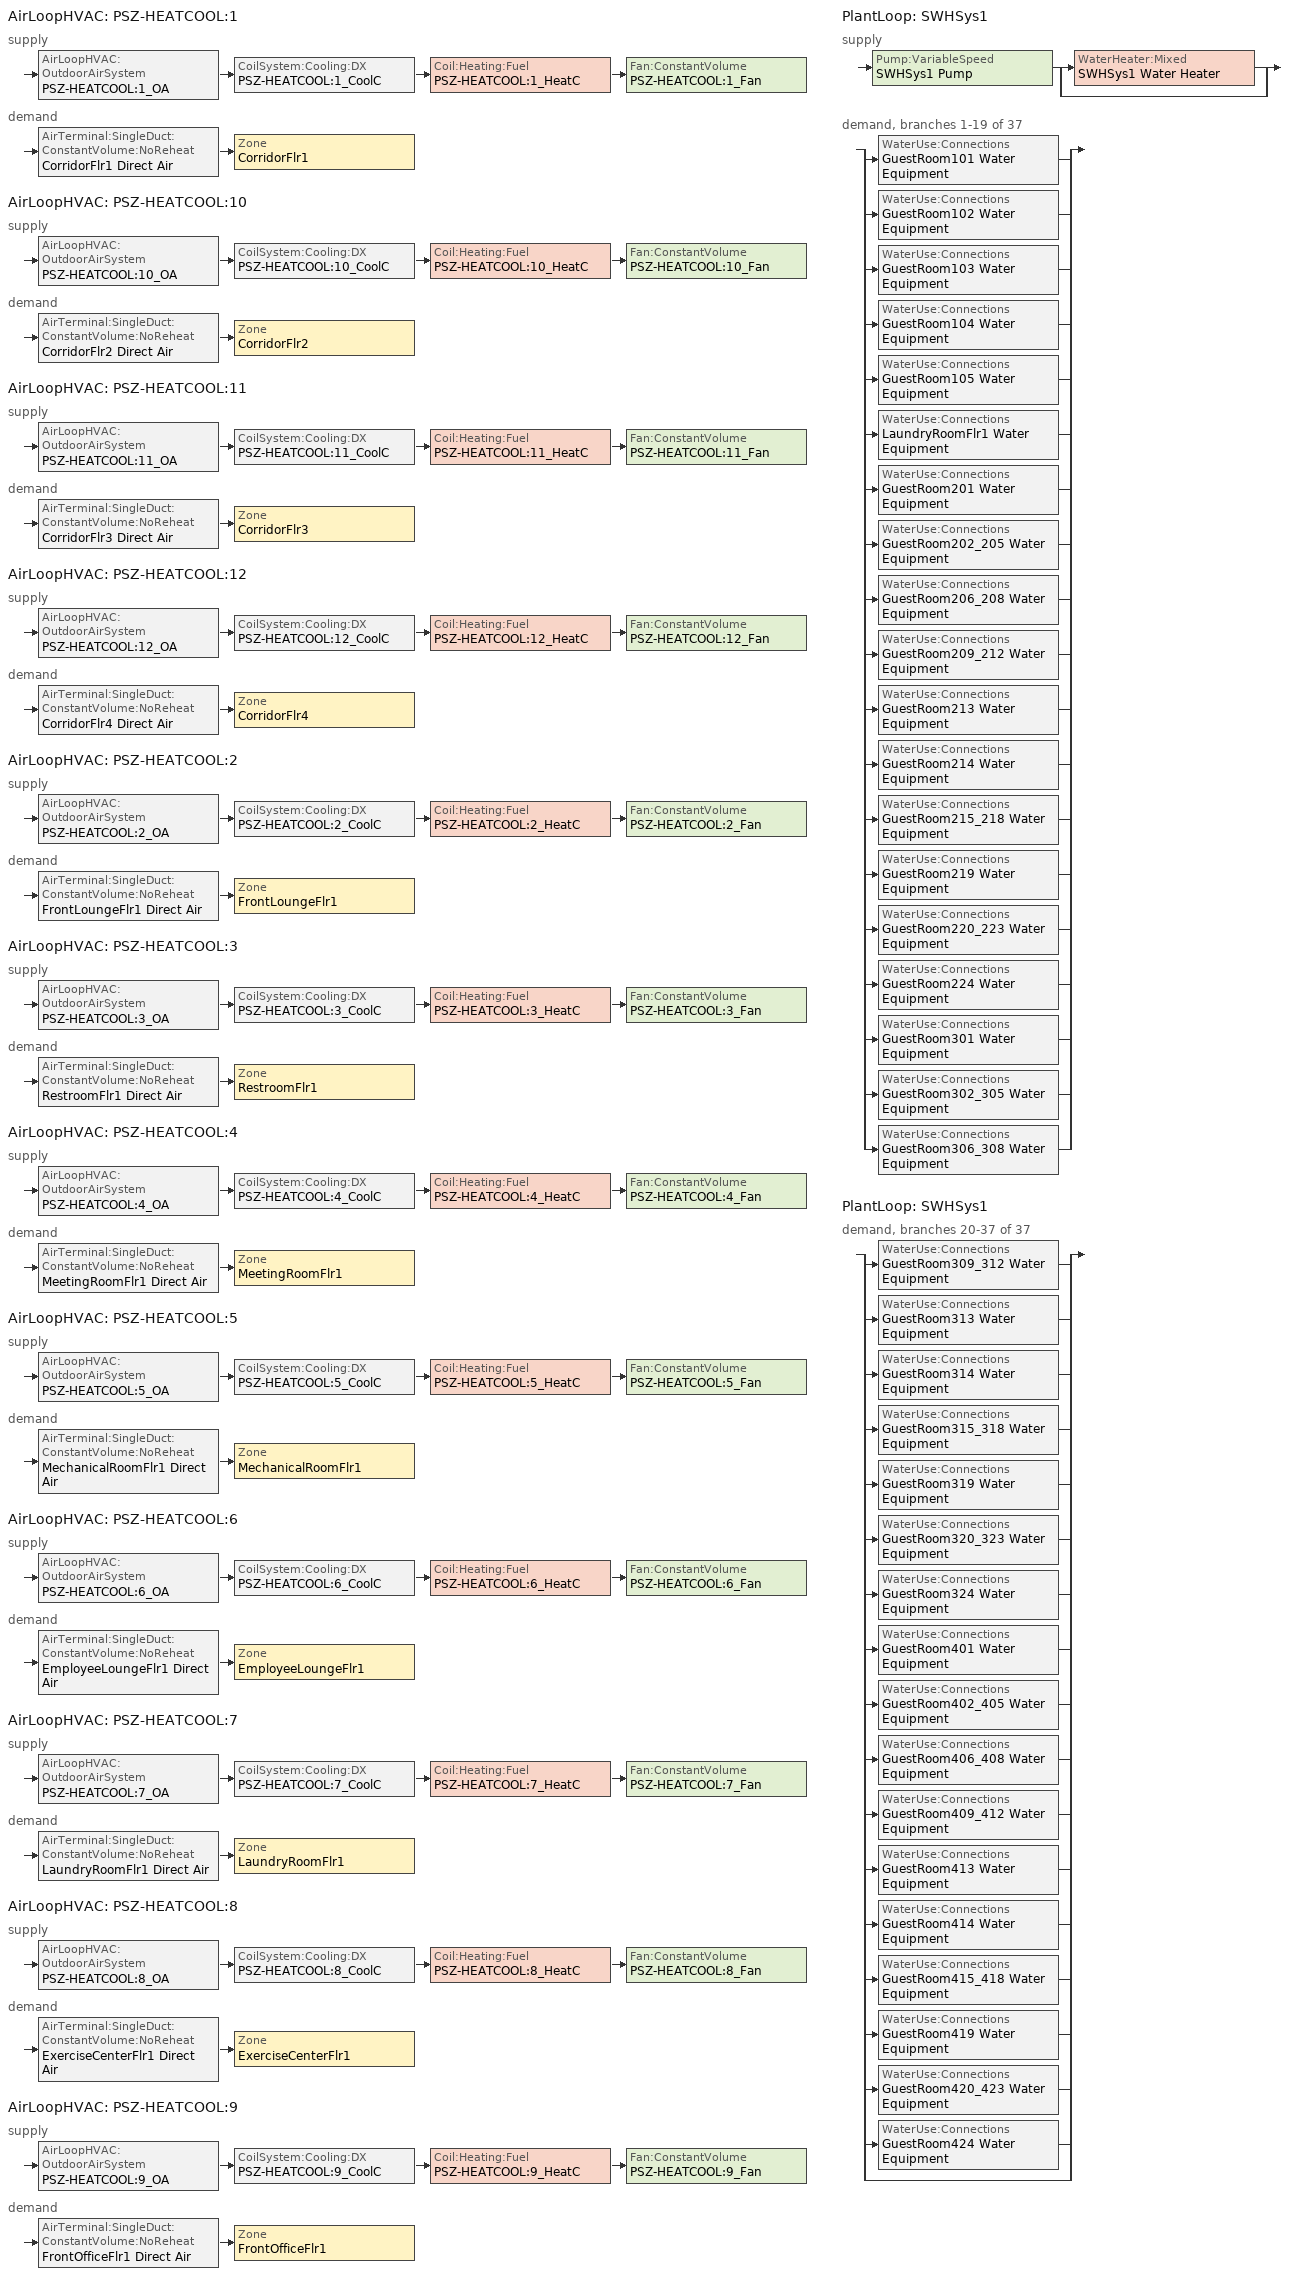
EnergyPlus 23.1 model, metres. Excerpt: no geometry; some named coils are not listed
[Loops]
AirLoopHVAC 'PSZ-HEATCOOL:1'
 supply: AirLoopHVAC:OutdoorAirSystem 'PSZ-HEATCOOL:1_OA' > CoilSystem:Cooling:DX 'PSZ-HEATCOOL:1_CoolC' > Coil:Heating:Fuel 'PSZ-HEATCOOL:1_HeatC' > Fan:ConstantVolume 'PSZ-HEATCOOL:1_Fan'
 demand: AirTerminal:SingleDuct:ConstantVolume:NoReheat 'CorridorFlr1 Direct Air' > Zone 'CorridorFlr1'
AirLoopHVAC 'PSZ-HEATCOOL:10'
 supply: AirLoopHVAC:OutdoorAirSystem 'PSZ-HEATCOOL:10_OA' > CoilSystem:Cooling:DX 'PSZ-HEATCOOL:10_CoolC' > Coil:Heating:Fuel 'PSZ-HEATCOOL:10_HeatC' > Fan:ConstantVolume 'PSZ-HEATCOOL:10_Fan'
 demand: AirTerminal:SingleDuct:ConstantVolume:NoReheat 'CorridorFlr2 Direct Air' > Zone 'CorridorFlr2'
AirLoopHVAC 'PSZ-HEATCOOL:11'
 supply: AirLoopHVAC:OutdoorAirSystem 'PSZ-HEATCOOL:11_OA' > CoilSystem:Cooling:DX 'PSZ-HEATCOOL:11_CoolC' > Coil:Heating:Fuel 'PSZ-HEATCOOL:11_HeatC' > Fan:ConstantVolume 'PSZ-HEATCOOL:11_Fan'
 demand: AirTerminal:SingleDuct:ConstantVolume:NoReheat 'CorridorFlr3 Direct Air' > Zone 'CorridorFlr3'
AirLoopHVAC 'PSZ-HEATCOOL:12'
 supply: AirLoopHVAC:OutdoorAirSystem 'PSZ-HEATCOOL:12_OA' > CoilSystem:Cooling:DX 'PSZ-HEATCOOL:12_CoolC' > Coil:Heating:Fuel 'PSZ-HEATCOOL:12_HeatC' > Fan:ConstantVolume 'PSZ-HEATCOOL:12_Fan'
 demand: AirTerminal:SingleDuct:ConstantVolume:NoReheat 'CorridorFlr4 Direct Air' > Zone 'CorridorFlr4'
AirLoopHVAC 'PSZ-HEATCOOL:2'
 supply: AirLoopHVAC:OutdoorAirSystem 'PSZ-HEATCOOL:2_OA' > CoilSystem:Cooling:DX 'PSZ-HEATCOOL:2_CoolC' > Coil:Heating:Fuel 'PSZ-HEATCOOL:2_HeatC' > Fan:ConstantVolume 'PSZ-HEATCOOL:2_Fan'
 demand: AirTerminal:SingleDuct:ConstantVolume:NoReheat 'FrontLoungeFlr1 Direct Air' > Zone 'FrontLoungeFlr1'
AirLoopHVAC 'PSZ-HEATCOOL:3'
 supply: AirLoopHVAC:OutdoorAirSystem 'PSZ-HEATCOOL:3_OA' > CoilSystem:Cooling:DX 'PSZ-HEATCOOL:3_CoolC' > Coil:Heating:Fuel 'PSZ-HEATCOOL:3_HeatC' > Fan:ConstantVolume 'PSZ-HEATCOOL:3_Fan'
 demand: AirTerminal:SingleDuct:ConstantVolume:NoReheat 'RestroomFlr1 Direct Air' > Zone 'RestroomFlr1'
AirLoopHVAC 'PSZ-HEATCOOL:4'
 supply: AirLoopHVAC:OutdoorAirSystem 'PSZ-HEATCOOL:4_OA' > CoilSystem:Cooling:DX 'PSZ-HEATCOOL:4_CoolC' > Coil:Heating:Fuel 'PSZ-HEATCOOL:4_HeatC' > Fan:ConstantVolume 'PSZ-HEATCOOL:4_Fan'
 demand: AirTerminal:SingleDuct:ConstantVolume:NoReheat 'MeetingRoomFlr1 Direct Air' > Zone 'MeetingRoomFlr1'
AirLoopHVAC 'PSZ-HEATCOOL:5'
 supply: AirLoopHVAC:OutdoorAirSystem 'PSZ-HEATCOOL:5_OA' > CoilSystem:Cooling:DX 'PSZ-HEATCOOL:5_CoolC' > Coil:Heating:Fuel 'PSZ-HEATCOOL:5_HeatC' > Fan:ConstantVolume 'PSZ-HEATCOOL:5_Fan'
 demand: AirTerminal:SingleDuct:ConstantVolume:NoReheat 'MechanicalRoomFlr1 Direct Air' > Zone 'MechanicalRoomFlr1'
AirLoopHVAC 'PSZ-HEATCOOL:6'
 supply: AirLoopHVAC:OutdoorAirSystem 'PSZ-HEATCOOL:6_OA' > CoilSystem:Cooling:DX 'PSZ-HEATCOOL:6_CoolC' > Coil:Heating:Fuel 'PSZ-HEATCOOL:6_HeatC' > Fan:ConstantVolume 'PSZ-HEATCOOL:6_Fan'
 demand: AirTerminal:SingleDuct:ConstantVolume:NoReheat 'EmployeeLoungeFlr1 Direct Air' > Zone 'EmployeeLoungeFlr1'
AirLoopHVAC 'PSZ-HEATCOOL:7'
 supply: AirLoopHVAC:OutdoorAirSystem 'PSZ-HEATCOOL:7_OA' > CoilSystem:Cooling:DX 'PSZ-HEATCOOL:7_CoolC' > Coil:Heating:Fuel 'PSZ-HEATCOOL:7_HeatC' > Fan:ConstantVolume 'PSZ-HEATCOOL:7_Fan'
 demand: AirTerminal:SingleDuct:ConstantVolume:NoReheat 'LaundryRoomFlr1 Direct Air' > Zone 'LaundryRoomFlr1'
AirLoopHVAC 'PSZ-HEATCOOL:8'
 supply: AirLoopHVAC:OutdoorAirSystem 'PSZ-HEATCOOL:8_OA' > CoilSystem:Cooling:DX 'PSZ-HEATCOOL:8_CoolC' > Coil:Heating:Fuel 'PSZ-HEATCOOL:8_HeatC' > Fan:ConstantVolume 'PSZ-HEATCOOL:8_Fan'
 demand: AirTerminal:SingleDuct:ConstantVolume:NoReheat 'ExerciseCenterFlr1 Direct Air' > Zone 'ExerciseCenterFlr1'
AirLoopHVAC 'PSZ-HEATCOOL:9'
 supply: AirLoopHVAC:OutdoorAirSystem 'PSZ-HEATCOOL:9_OA' > CoilSystem:Cooling:DX 'PSZ-HEATCOOL:9_CoolC' > Coil:Heating:Fuel 'PSZ-HEATCOOL:9_HeatC' > Fan:ConstantVolume 'PSZ-HEATCOOL:9_Fan'
 demand: AirTerminal:SingleDuct:ConstantVolume:NoReheat 'FrontOfficeFlr1 Direct Air' > Zone 'FrontOfficeFlr1'
PlantLoop 'SWHSys1'
 supply: Pump:VariableSpeed 'SWHSys1 Pump' > split
  | WaterHeater:Mixed 'SWHSys1 Water Heater'
  | bypass
 demand, branches 1-19 of 37: split
  | WaterUse:Connections 'GuestRoom101 Water Equipment'
  | WaterUse:Connections 'GuestRoom102 Water Equipment'
  | WaterUse:Connections 'GuestRoom103 Water Equipment'
  | WaterUse:Connections 'GuestRoom104 Water Equipment'
  | WaterUse:Connections 'GuestRoom105 Water Equipment'
  | WaterUse:Connections 'LaundryRoomFlr1 Water Equipment'
  | WaterUse:Connections 'GuestRoom201 Water Equipment'
  | WaterUse:Connections 'GuestRoom202_205 Water Equipment'
  | WaterUse:Connections 'GuestRoom206_208 Water Equipment'
  | WaterUse:Connections 'GuestRoom209_212 Water Equipment'
  | WaterUse:Connections 'GuestRoom213 Water Equipment'
  | WaterUse:Connections 'GuestRoom214 Water Equipment'
  | WaterUse:Connections 'GuestRoom215_218 Water Equipment'
  | WaterUse:Connections 'GuestRoom219 Water Equipment'
  | WaterUse:Connections 'GuestRoom220_223 Water Equipment'
  | WaterUse:Connections 'GuestRoom224 Water Equipment'
  | WaterUse:Connections 'GuestRoom301 Water Equipment'
  | WaterUse:Connections 'GuestRoom302_305 Water Equipment'
  | WaterUse:Connections 'GuestRoom306_308 Water Equipment'
PlantLoop 'SWHSys1'
 demand, branches 20-37 of 37: split
  | WaterUse:Connections 'GuestRoom309_312 Water Equipment'
  | WaterUse:Connections 'GuestRoom313 Water Equipment'
  | WaterUse:Connections 'GuestRoom314 Water Equipment'
  | WaterUse:Connections 'GuestRoom315_318 Water Equipment'
  | WaterUse:Connections 'GuestRoom319 Water Equipment'
  | WaterUse:Connections 'GuestRoom320_323 Water Equipment'
  | WaterUse:Connections 'GuestRoom324 Water Equipment'
  | WaterUse:Connections 'GuestRoom401 Water Equipment'
  | WaterUse:Connections 'GuestRoom402_405 Water Equipment'
  | WaterUse:Connections 'GuestRoom406_408 Water Equipment'
  | WaterUse:Connections 'GuestRoom409_412 Water Equipment'
  | WaterUse:Connections 'GuestRoom413 Water Equipment'
  | WaterUse:Connections 'GuestRoom414 Water Equipment'
  | WaterUse:Connections 'GuestRoom415_418 Water Equipment'
  | WaterUse:Connections 'GuestRoom419 Water Equipment'
  | WaterUse:Connections 'GuestRoom420_423 Water Equipment'
  | WaterUse:Connections 'GuestRoom424 Water Equipment'
  | bypass
[Fan:ConstantVolume] Availability Schedule=HVACOperationSchd; Pressure Rise {Pa}=622; Maximum Flow Rate {m3/s}=AUTOSIZE; Motor In Airstream Fraction=1
Name | Fan Total Efficiency | Motor Efficiency
PSZ-HEATCOOL:10_Fan; PSZ-HEATCOOL:11_Fan; PSZ-HEATCOOL:12_Fan; PSZ-HEATCOOL:1_Fan; PSZ-HEATCOOL:3_Fan; PSZ-HEATCOOL:4_Fan; PSZ-HEATCOOL:5_Fan; PSZ-HEATCOOL:6_Fan; PSZ-HEATCOOL:8_Fan; PSZ-HEATCOOL:9_Fan | 0.53625 | 0.825
PSZ-HEATCOOL:2_Fan | 0.546 | 0.84
PSZ-HEATCOOL:7_Fan | 0.56875 | 0.875
[Coil:Heating:Fuel] Availability Schedule=ALWAYS_ON; Fuel Type=NaturalGas; Nominal Capacity {W}=AUTOSIZE
Name | Burner Efficiency
PSZ-HEATCOOL:10_HeatC; PSZ-HEATCOOL:11_HeatC; PSZ-HEATCOOL:12_HeatC; PSZ-HEATCOOL:1_HeatC; PSZ-HEATCOOL:2_HeatC; PSZ-HEATCOOL:3_HeatC; PSZ-HEATCOOL:4_HeatC; PSZ-HEATCOOL:5_HeatC; PSZ-HEATCOOL:6_HeatC; PSZ-HEATCOOL:8_HeatC; PSZ-HEATCOOL:9_HeatC | 0.8
PSZ-HEATCOOL:7_HeatC | 0.78
[Coil:Cooling:DX:SingleSpeed] Availability Schedule=ALWAYS_ON; Gross Rated Total Cooling Capacity {W}=AUTOSIZE; Gross Rated Sensible Heat Ratio=AUTOSIZE; Rated Air Flow Rate {m3/s}=AUTOSIZE; 2023 Rated Evaporator Fan Power Per Volume Flow {W/(m3/s)}=934.4; Total Cooling Capacity Function of Temperature Curve=CoolCStandard10Ton_CapFT; Total Cooling Capacity Function of Flow Fraction Curve=CoolCStandard10Ton_CapFF; Energy Input Ratio Function of Temperature Curve=CoolCStandard10Ton_EIRFT; Energy Input Ratio Function of Flow Fraction Curve=CoolCStandard10Ton_EIRFFF; Part Load Fraction Correlation Curve=CoolCStandard10Ton_PLR
Name | Gross Rated Cooling COP {W/W}
PSZ-HEATCOOL:10_CoolC DXCoil; PSZ-HEATCOOL:11_CoolC DXCoil; PSZ-HEATCOOL:12_CoolC DXCoil; PSZ-HEATCOOL:1_CoolC DXCoil; PSZ-HEATCOOL:2_CoolC DXCoil; PSZ-HEATCOOL:3_CoolC DXCoil; PSZ-HEATCOOL:4_CoolC DXCoil; PSZ-HEATCOOL:5_CoolC DXCoil; PSZ-HEATCOOL:6_CoolC DXCoil; PSZ-HEATCOOL:8_CoolC DXCoil; PSZ-HEATCOOL:9_CoolC DXCoil | 3.66668
PSZ-HEATCOOL:7_CoolC DXCoil | 3.50016
[ZoneHVAC:UnitHeater]
RearStorageFlr4 Unit Heater: Availability Schedule=ALWAYS_ON; Supply Air Fan=RearStorageFlr4 Unit HeaterFan; Maximum Supply Air Flow Rate {m3/s}=AUTOSIZE; Heating Coil=RearStorageFlr4 Unit Heater coil; Supply Air Fan Operation During No Heating=No; Maximum Hot Water or Steam Flow Rate {m3/s}=AUTOSIZE; Minimum Hot Water or Steam Flow Rate {m3/s}=0; Heating Convergence Tolerance=0.001
[ZoneHVAC:PackagedTerminalAirConditioner] Availability Schedule=ALWAYS_ON; Cooling Supply Air Flow Rate {m3/s}=AUTOSIZE; Heating Supply Air Flow Rate {m3/s}=AUTOSIZE; No Load Supply Air Flow Rate {m3/s}=AUTOSIZE; Cooling Outdoor Air Flow Rate {m3/s}=AUTOSIZE; Heating Outdoor Air Flow Rate {m3/s}=AUTOSIZE; No Load Outdoor Air Flow Rate {m3/s}=AUTOSIZE; Fan Placement=DrawThrough; Supply Air Fan Operating Mode Schedule=ALWAYS_OFF
Name | Supply Air Fan | Heating Coil | Cooling Coil
GuestRoom101 PTAC | GuestRoom101 PTACFan | GuestRoom101 PTAC heat coil | GuestRoom101 PTAC DXCoil
GuestRoom102 PTAC | GuestRoom102 PTACFan | GuestRoom102 PTAC heat coil | GuestRoom102 PTAC DXCoil
GuestRoom103 PTAC | GuestRoom103 PTACFan | GuestRoom103 PTAC heat coil | GuestRoom103 PTAC DXCoil
GuestRoom104 PTAC | GuestRoom104 PTACFan | GuestRoom104 PTAC heat coil | GuestRoom104 PTAC DXCoil
GuestRoom105 PTAC | GuestRoom105 PTACFan | GuestRoom105 PTAC heat coil | GuestRoom105 PTAC DXCoil
GuestRoom201 PTAC | GuestRoom201 PTACFan | GuestRoom201 PTAC heat coil | GuestRoom201 PTAC DXCoil
GuestRoom202_205 PTAC | GuestRoom202_205 PTACFan | GuestRoom202_205 PTAC heat coil | GuestRoom202_205 PTAC DXCoil
GuestRoom206_208 PTAC | GuestRoom206_208 PTACFan | GuestRoom206_208 PTAC heat coil | GuestRoom206_208 PTAC DXCoil
GuestRoom209_212 PTAC | GuestRoom209_212 PTACFan | GuestRoom209_212 PTAC heat coil | GuestRoom209_212 PTAC DXCoil
GuestRoom213 PTAC | GuestRoom213 PTACFan | GuestRoom213 PTAC heat coil | GuestRoom213 PTAC DXCoil
GuestRoom214 PTAC | GuestRoom214 PTACFan | GuestRoom214 PTAC heat coil | GuestRoom214 PTAC DXCoil
GuestRoom215_218 PTAC | GuestRoom215_218 PTACFan | GuestRoom215_218 PTAC heat coil | GuestRoom215_218 PTAC DXCoil
GuestRoom219 PTAC | GuestRoom219 PTACFan | GuestRoom219 PTAC heat coil | GuestRoom219 PTAC DXCoil
GuestRoom220_223 PTAC | GuestRoom220_223 PTACFan | GuestRoom220_223 PTAC heat coil | GuestRoom220_223 PTAC DXCoil
GuestRoom224 PTAC | GuestRoom224 PTACFan | GuestRoom224 PTAC heat coil | GuestRoom224 PTAC DXCoil
GuestRoom301 PTAC | GuestRoom301 PTACFan | GuestRoom301 PTAC heat coil | GuestRoom301 PTAC DXCoil
GuestRoom302_305 PTAC | GuestRoom302_305 PTACFan | GuestRoom302_305 PTAC heat coil | GuestRoom302_305 PTAC DXCoil
GuestRoom306_308 PTAC | GuestRoom306_308 PTACFan | GuestRoom306_308 PTAC heat coil | GuestRoom306_308 PTAC DXCoil
GuestRoom309_312 PTAC | GuestRoom309_312 PTACFan | GuestRoom309_312 PTAC heat coil | GuestRoom309_312 PTAC DXCoil
GuestRoom313 PTAC | GuestRoom313 PTACFan | GuestRoom313 PTAC heat coil | GuestRoom313 PTAC DXCoil
GuestRoom314 PTAC | GuestRoom314 PTACFan | GuestRoom314 PTAC heat coil | GuestRoom314 PTAC DXCoil
GuestRoom315_318 PTAC | GuestRoom315_318 PTACFan | GuestRoom315_318 PTAC heat coil | GuestRoom315_318 PTAC DXCoil
GuestRoom319 PTAC | GuestRoom319 PTACFan | GuestRoom319 PTAC heat coil | GuestRoom319 PTAC DXCoil
GuestRoom320_323 PTAC | GuestRoom320_323 PTACFan | GuestRoom320_323 PTAC heat coil | GuestRoom320_323 PTAC DXCoil
GuestRoom324 PTAC | GuestRoom324 PTACFan | GuestRoom324 PTAC heat coil | GuestRoom324 PTAC DXCoil
GuestRoom401 PTAC | GuestRoom401 PTACFan | GuestRoom401 PTAC heat coil | GuestRoom401 PTAC DXCoil
GuestRoom402_405 PTAC | GuestRoom402_405 PTACFan | GuestRoom402_405 PTAC heat coil | GuestRoom402_405 PTAC DXCoil
GuestRoom406_408 PTAC | GuestRoom406_408 PTACFan | GuestRoom406_408 PTAC heat coil | GuestRoom406_408 PTAC DXCoil
GuestRoom409_412 PTAC | GuestRoom409_412 PTACFan | GuestRoom409_412 PTAC heat coil | GuestRoom409_412 PTAC DXCoil
GuestRoom413 PTAC | GuestRoom413 PTACFan | GuestRoom413 PTAC heat coil | GuestRoom413 PTAC DXCoil
GuestRoom414 PTAC | GuestRoom414 PTACFan | GuestRoom414 PTAC heat coil | GuestRoom414 PTAC DXCoil
GuestRoom415_418 PTAC | GuestRoom415_418 PTACFan | GuestRoom415_418 PTAC heat coil | GuestRoom415_418 PTAC DXCoil
GuestRoom419 PTAC | GuestRoom419 PTACFan | GuestRoom419 PTAC heat coil | GuestRoom419 PTAC DXCoil
GuestRoom420_423 PTAC | GuestRoom420_423 PTACFan | GuestRoom420_423 PTAC heat coil | GuestRoom420_423 PTAC DXCoil
GuestRoom424 PTAC | GuestRoom424 PTACFan | GuestRoom424 PTAC heat coil | GuestRoom424 PTAC DXCoil
[Zone equipment]
CorridorFlr1: CorridorFlr1 Direct Air
CorridorFlr2: CorridorFlr2 Direct Air
CorridorFlr3: CorridorFlr3 Direct Air
CorridorFlr4: CorridorFlr4 Direct Air
EmployeeLoungeFlr1: EmployeeLoungeFlr1 Direct Air
ExerciseCenterFlr1: ExerciseCenterFlr1 Direct Air
FrontLoungeFlr1: FrontLoungeFlr1 Direct Air
FrontOfficeFlr1: FrontOfficeFlr1 Direct Air
LaundryRoomFlr1: LaundryRoomFlr1 Direct Air
MechanicalRoomFlr1: MechanicalRoomFlr1 Direct Air
MeetingRoomFlr1: MeetingRoomFlr1 Direct Air
RestroomFlr1: RestroomFlr1 Direct Air
[Sizing:Zone] Zone Cooling Design Supply Air Temperature Input Method=SupplyAirTemperature; Zone Cooling Design Supply Air Temperature {C}=14; Zone Heating Design Supply Air Temperature Input Method=SupplyAirTemperature; Zone Heating Design Supply Air Temperature {C}=40; Zone Cooling Design Supply Air Humidity Ratio {kgWater/kgDryAir}=0.0085; Zone Heating Design Supply Air Humidity Ratio {kgWater/kgDryAir}=0.008; Cooling Design Air Flow Method=DesignDay; Heating Design Air Flow Method=DesignDay; Account for Dedicated Outdoor Air System=No; Dedicated Outdoor Air System Control Strategy=NeutralSupplyAir; Dedicated Outdoor Air Low Setpoint Temperature for Design {C}=autosize; Dedicated Outdoor Air High Setpoint Temperature for Design {C}=autosize
Name | Design Specification Outdoor Air Object
CorridorFlr1 | SZ DSOA CorridorFlr1
CorridorFlr2 | SZ DSOA CorridorFlr2
CorridorFlr3 | SZ DSOA CorridorFlr3
CorridorFlr4 | SZ DSOA CorridorFlr4
EmployeeLoungeFlr1 | SZ DSOA EmployeeLoungeFlr1
ExerciseCenterFlr1 | SZ DSOA ExerciseCenterFlr1
FrontLoungeFlr1 | SZ DSOA FrontLoungeFlr1
FrontOfficeFlr1 | SZ DSOA FrontOfficeFlr1
LaundryRoomFlr1 | SZ DSOA LaundryRoomFlr1
MechanicalRoomFlr1 | SZ DSOA MechanicalRoomFlr1
MeetingRoomFlr1 | SZ DSOA MeetingRoomFlr1
RestroomFlr1 | SZ DSOA RestroomFlr1
[DesignSpecification:OutdoorAir]
Name | Outdoor Air Method | Outdoor Air Flow per Zone Floor Area {m3/s-m2} | Outdoor Air Flow per Person {m3/s-person}
SZ DSOA CorridorFlr1; SZ DSOA CorridorFlr2; SZ DSOA CorridorFlr3; SZ DSOA CorridorFlr4; SZ DSOA MechanicalRoomFlr1 | Flow/Area | 0.00025
SZ DSOA EmployeeLoungeFlr1; SZ DSOA FrontLoungeFlr1 | Flow/Person |  | 0.008
SZ DSOA ExerciseCenterFlr1; SZ DSOA FrontOfficeFlr1; SZ DSOA MeetingRoomFlr1 | Flow/Person |  | 0.01
SZ DSOA LaundryRoomFlr1 | Flow/Person |  | 0.013
SZ DSOA RestroomFlr1 | Flow/Zone
[ZoneControl:Thermostat] Control Type Schedule=Dual Zone Control Type Sched
Name | Zone or ZoneList | Control 1
CorridorFlr1 Thermostat | CorridorFlr1 | CorridorFlr1 DualSPSched
CorridorFlr2 Thermostat | CorridorFlr2 | CorridorFlr2 DualSPSched
CorridorFlr3 Thermostat | CorridorFlr3 | CorridorFlr3 DualSPSched
CorridorFlr4 Thermostat | CorridorFlr4 | CorridorFlr4 DualSPSched
EmployeeLoungeFlr1 Thermostat | EmployeeLoungeFlr1 | EmployeeLoungeFlr1 DualSPSched
ExerciseCenterFlr1 Thermostat | ExerciseCenterFlr1 | ExerciseCenterFlr1 DualSPSched
FrontLoungeFlr1 Thermostat | FrontLoungeFlr1 | FrontLoungeFlr1 DualSPSched
FrontOfficeFlr1 Thermostat | FrontOfficeFlr1 | FrontOfficeFlr1 DualSPSched
LaundryRoomFlr1 Thermostat | LaundryRoomFlr1 | LaundryRoomFlr1 DualSPSched
MechanicalRoomFlr1 Thermostat | MechanicalRoomFlr1 | MechanicalRoomFlr1 DualSPSched
MeetingRoomFlr1 Thermostat | MeetingRoomFlr1 | MeetingRoomFlr1 DualSPSched
RestroomFlr1 Thermostat | RestroomFlr1 | RestroomFlr1 DualSPSched
[ThermostatSetpoint:DualSetpoint] Heating Setpoint Temperature Schedule=HTGSETP_SCH; Cooling Setpoint Temperature Schedule=CLGSETP_SCH
CorridorFlr1 DualSPSched; CorridorFlr2 DualSPSched; CorridorFlr3 DualSPSched; CorridorFlr4 DualSPSched; EmployeeLoungeFlr1 DualSPSched; ExerciseCenterFlr1 DualSPSched; FrontLoungeFlr1 DualSPSched; FrontOfficeFlr1 DualSPSched; LaundryRoomFlr1 DualSPSched; MechanicalRoomFlr1 DualSPSched; MeetingRoomFlr1 DualSPSched; RestroomFlr1 DualSPSched
[SetpointManager:SingleZone:Reheat] Control Variable=Temperature; Minimum Supply Air Temperature {C}=10; Maximum Supply Air Temperature {C}=50
Name | Control Zone | Setpoint Node or NodeList
SupAirTemp MngrCorridorFlr1 | CorridorFlr1 | PSZ-HEATCOOL:1 Supply Equipment Outlet Node
SupAirTemp MngrCorridorFlr2 | CorridorFlr2 | PSZ-HEATCOOL:10 Supply Equipment Outlet Node
SupAirTemp MngrCorridorFlr3 | CorridorFlr3 | PSZ-HEATCOOL:11 Supply Equipment Outlet Node
SupAirTemp MngrCorridorFlr4 | CorridorFlr4 | PSZ-HEATCOOL:12 Supply Equipment Outlet Node
SupAirTemp MngrEmployeeLoungeFlr1 | EmployeeLoungeFlr1 | PSZ-HEATCOOL:6 Supply Equipment Outlet Node
SupAirTemp MngrExerciseCenterFlr1 | ExerciseCenterFlr1 | PSZ-HEATCOOL:8 Supply Equipment Outlet Node
SupAirTemp MngrFrontLoungeFlr1 | FrontLoungeFlr1 | PSZ-HEATCOOL:2 Supply Equipment Outlet Node
SupAirTemp MngrFrontOfficeFlr1 | FrontOfficeFlr1 | PSZ-HEATCOOL:9 Supply Equipment Outlet Node
SupAirTemp MngrLaundryRoomFlr1 | LaundryRoomFlr1 | PSZ-HEATCOOL:7 Supply Equipment Outlet Node
SupAirTemp MngrMechanicalRoomFlr1 | MechanicalRoomFlr1 | PSZ-HEATCOOL:5 Supply Equipment Outlet Node
SupAirTemp MngrMeetingRoomFlr1 | MeetingRoomFlr1 | PSZ-HEATCOOL:4 Supply Equipment Outlet Node
SupAirTemp MngrRestroomFlr1 | RestroomFlr1 | PSZ-HEATCOOL:3 Supply Equipment Outlet Node
[Sizing:System] Type of Load to Size On=Sensible; Design Outdoor Air Flow Rate {m3/s}=AUTOSIZE; Central Heating Maximum System Air Flow Ratio=1; Preheat Design Temperature {C}=7; Preheat Design Humidity Ratio {kgWater/kgDryAir}=0.008; Precool Design Temperature {C}=12.8; Precool Design Humidity Ratio {kgWater/kgDryAir}=0.008; Central Cooling Design Supply Air Temperature {C}=12.8; Central Heating Design Supply Air Temperature {C}=40; Type of Zone Sum to Use=NonCoincident; 100% Outdoor Air in Cooling=No; 100% Outdoor Air in Heating=No; Central Cooling Design Supply Air Humidity Ratio {kgWater/kgDryAir}=0.0085; Central Heating Design Supply Air Humidity Ratio {kgWater/kgDryAir}=0.008; Cooling Supply Air Flow Rate Method=DesignDay; Heating Supply Air Flow Rate Method=DesignDay; Zone Maximum Outdoor Air Fraction=1; Cooling Design Capacity Method=CoolingDesignCapacity; Cooling Design Capacity {W}=autosize; Heating Design Capacity Method=HeatingDesignCapacity; Heating Design Capacity {W}=autosize; Central Cooling Capacity Control Method=VAV
PSZ-HEATCOOL:1; PSZ-HEATCOOL:10; PSZ-HEATCOOL:11; PSZ-HEATCOOL:12; PSZ-HEATCOOL:2; PSZ-HEATCOOL:3; PSZ-HEATCOOL:4; PSZ-HEATCOOL:5; PSZ-HEATCOOL:6; PSZ-HEATCOOL:7; PSZ-HEATCOOL:8; PSZ-HEATCOOL:9
[Controller:OutdoorAir] Minimum Outdoor Air Flow Rate {m3/s}=AUTOSIZE; Maximum Outdoor Air Flow Rate {m3/s}=AUTOSIZE; Economizer Control Type=NoEconomizer; Economizer Control Action Type=ModulateFlow; Economizer Maximum Limit Dry-Bulb Temperature {C}=28; Economizer Maximum Limit Enthalpy {J/kg}=64000; Economizer Minimum Limit Dry-Bulb Temperature {C}=-100; Lockout Type=NoLockout; Minimum Limit Type=FixedMinimum; Minimum Outdoor Air Schedule=MinOA_Sched
PSZ-HEATCOOL:10_OA_Controller; PSZ-HEATCOOL:11_OA_Controller; PSZ-HEATCOOL:12_OA_Controller; PSZ-HEATCOOL:1_OA_Controller; PSZ-HEATCOOL:2_OA_Controller; PSZ-HEATCOOL:3_OA_Controller; PSZ-HEATCOOL:4_OA_Controller; PSZ-HEATCOOL:5_OA_Controller; PSZ-HEATCOOL:6_OA_Controller; PSZ-HEATCOOL:7_OA_Controller; PSZ-HEATCOOL:8_OA_Controller; PSZ-HEATCOOL:9_OA_Controller
[AirLoopHVAC] Design Supply Air Flow Rate {m3/s}=AUTOSIZE
PSZ-HEATCOOL:1; PSZ-HEATCOOL:10; PSZ-HEATCOOL:11; PSZ-HEATCOOL:12; PSZ-HEATCOOL:2; PSZ-HEATCOOL:3; PSZ-HEATCOOL:4; PSZ-HEATCOOL:5; PSZ-HEATCOOL:6; PSZ-HEATCOOL:7; PSZ-HEATCOOL:8; PSZ-HEATCOOL:9
[CoilSystem:Cooling:DX] Availability Schedule=ALWAYS_ON
Name | Cooling Coil
PSZ-HEATCOOL:10_CoolC | PSZ-HEATCOOL:10_CoolC DXCoil
PSZ-HEATCOOL:11_CoolC | PSZ-HEATCOOL:11_CoolC DXCoil
PSZ-HEATCOOL:12_CoolC | PSZ-HEATCOOL:12_CoolC DXCoil
PSZ-HEATCOOL:1_CoolC | PSZ-HEATCOOL:1_CoolC DXCoil
PSZ-HEATCOOL:2_CoolC | PSZ-HEATCOOL:2_CoolC DXCoil
PSZ-HEATCOOL:3_CoolC | PSZ-HEATCOOL:3_CoolC DXCoil
PSZ-HEATCOOL:4_CoolC | PSZ-HEATCOOL:4_CoolC DXCoil
PSZ-HEATCOOL:5_CoolC | PSZ-HEATCOOL:5_CoolC DXCoil
PSZ-HEATCOOL:6_CoolC | PSZ-HEATCOOL:6_CoolC DXCoil
PSZ-HEATCOOL:7_CoolC | PSZ-HEATCOOL:7_CoolC DXCoil
PSZ-HEATCOOL:8_CoolC | PSZ-HEATCOOL:8_CoolC DXCoil
PSZ-HEATCOOL:9_CoolC | PSZ-HEATCOOL:9_CoolC DXCoil
[AirTerminal:SingleDuct:ConstantVolume:NoReheat] Availability Schedule=ALWAYS_ON; Maximum Air Flow Rate {m3/s}=AUTOSIZE
CorridorFlr1 Direct Air; CorridorFlr2 Direct Air; CorridorFlr3 Direct Air; CorridorFlr4 Direct Air; EmployeeLoungeFlr1 Direct Air; ExerciseCenterFlr1 Direct Air; FrontLoungeFlr1 Direct Air; FrontOfficeFlr1 Direct Air; LaundryRoomFlr1 Direct Air; MechanicalRoomFlr1 Direct Air; MeetingRoomFlr1 Direct Air; RestroomFlr1 Direct Air
[AvailabilityManager:NightCycle] Applicability Schedule=ALWAYS_ON; Fan Schedule=HVACOperationSchd; Control Type=CycleOnAny; Thermostat Tolerance {deltaC}=1; Cycling Run Time Control Type=FixedRunTime; Cycling Run Time {s}=1800
PSZ-HEATCOOL:1 Availability Manager; PSZ-HEATCOOL:10 Availability Manager; PSZ-HEATCOOL:11 Availability Manager; PSZ-HEATCOOL:12 Availability Manager; PSZ-HEATCOOL:2 Availability Manager; PSZ-HEATCOOL:3 Availability Manager; PSZ-HEATCOOL:4 Availability Manager; PSZ-HEATCOOL:5 Availability Manager; PSZ-HEATCOOL:6 Availability Manager; PSZ-HEATCOOL:7 Availability Manager; PSZ-HEATCOOL:8 Availability Manager; PSZ-HEATCOOL:9 Availability Manager
[SetpointManager:MixedAir] Control Variable=Temperature
Name | Setpoint Node or NodeList
PSZ-HEATCOOL:10_CoolC SAT Manager | PSZ-HEATCOOL:10_CoolC-PSZ-HEATCOOL:10_HeatCNode
PSZ-HEATCOOL:10_HeatC MixedAir Manager | PSZ-HEATCOOL:10_HeatC-PSZ-HEATCOOL:10_FanNode
PSZ-HEATCOOL:10_OAMixed Air Temp Manager | PSZ-HEATCOOL:10_OA-PSZ-HEATCOOL:10_CoolCNode
PSZ-HEATCOOL:11_CoolC SAT Manager | PSZ-HEATCOOL:11_CoolC-PSZ-HEATCOOL:11_HeatCNode
PSZ-HEATCOOL:11_HeatC MixedAir Manager | PSZ-HEATCOOL:11_HeatC-PSZ-HEATCOOL:11_FanNode
PSZ-HEATCOOL:11_OAMixed Air Temp Manager | PSZ-HEATCOOL:11_OA-PSZ-HEATCOOL:11_CoolCNode
PSZ-HEATCOOL:12_CoolC SAT Manager | PSZ-HEATCOOL:12_CoolC-PSZ-HEATCOOL:12_HeatCNode
PSZ-HEATCOOL:12_HeatC MixedAir Manager | PSZ-HEATCOOL:12_HeatC-PSZ-HEATCOOL:12_FanNode
PSZ-HEATCOOL:12_OAMixed Air Temp Manager | PSZ-HEATCOOL:12_OA-PSZ-HEATCOOL:12_CoolCNode
PSZ-HEATCOOL:1_CoolC SAT Manager | PSZ-HEATCOOL:1_CoolC-PSZ-HEATCOOL:1_HeatCNode
PSZ-HEATCOOL:1_HeatC MixedAir Manager | PSZ-HEATCOOL:1_HeatC-PSZ-HEATCOOL:1_FanNode
PSZ-HEATCOOL:1_OAMixed Air Temp Manager | PSZ-HEATCOOL:1_OA-PSZ-HEATCOOL:1_CoolCNode
PSZ-HEATCOOL:2_CoolC SAT Manager | PSZ-HEATCOOL:2_CoolC-PSZ-HEATCOOL:2_HeatCNode
PSZ-HEATCOOL:2_HeatC MixedAir Manager | PSZ-HEATCOOL:2_HeatC-PSZ-HEATCOOL:2_FanNode
PSZ-HEATCOOL:2_OAMixed Air Temp Manager | PSZ-HEATCOOL:2_OA-PSZ-HEATCOOL:2_CoolCNode
PSZ-HEATCOOL:3_CoolC SAT Manager | PSZ-HEATCOOL:3_CoolC-PSZ-HEATCOOL:3_HeatCNode
PSZ-HEATCOOL:3_HeatC MixedAir Manager | PSZ-HEATCOOL:3_HeatC-PSZ-HEATCOOL:3_FanNode
PSZ-HEATCOOL:3_OAMixed Air Temp Manager | PSZ-HEATCOOL:3_OA-PSZ-HEATCOOL:3_CoolCNode
PSZ-HEATCOOL:4_CoolC SAT Manager | PSZ-HEATCOOL:4_CoolC-PSZ-HEATCOOL:4_HeatCNode
PSZ-HEATCOOL:4_HeatC MixedAir Manager | PSZ-HEATCOOL:4_HeatC-PSZ-HEATCOOL:4_FanNode
PSZ-HEATCOOL:4_OAMixed Air Temp Manager | PSZ-HEATCOOL:4_OA-PSZ-HEATCOOL:4_CoolCNode
PSZ-HEATCOOL:5_CoolC SAT Manager | PSZ-HEATCOOL:5_CoolC-PSZ-HEATCOOL:5_HeatCNode
PSZ-HEATCOOL:5_HeatC MixedAir Manager | PSZ-HEATCOOL:5_HeatC-PSZ-HEATCOOL:5_FanNode
PSZ-HEATCOOL:5_OAMixed Air Temp Manager | PSZ-HEATCOOL:5_OA-PSZ-HEATCOOL:5_CoolCNode
PSZ-HEATCOOL:6_CoolC SAT Manager | PSZ-HEATCOOL:6_CoolC-PSZ-HEATCOOL:6_HeatCNode
PSZ-HEATCOOL:6_HeatC MixedAir Manager | PSZ-HEATCOOL:6_HeatC-PSZ-HEATCOOL:6_FanNode
PSZ-HEATCOOL:6_OAMixed Air Temp Manager | PSZ-HEATCOOL:6_OA-PSZ-HEATCOOL:6_CoolCNode
PSZ-HEATCOOL:7_CoolC SAT Manager | PSZ-HEATCOOL:7_CoolC-PSZ-HEATCOOL:7_HeatCNode
PSZ-HEATCOOL:7_HeatC MixedAir Manager | PSZ-HEATCOOL:7_HeatC-PSZ-HEATCOOL:7_FanNode
PSZ-HEATCOOL:7_OAMixed Air Temp Manager | PSZ-HEATCOOL:7_OA-PSZ-HEATCOOL:7_CoolCNode
PSZ-HEATCOOL:8_CoolC SAT Manager | PSZ-HEATCOOL:8_CoolC-PSZ-HEATCOOL:8_HeatCNode
PSZ-HEATCOOL:8_HeatC MixedAir Manager | PSZ-HEATCOOL:8_HeatC-PSZ-HEATCOOL:8_FanNode
PSZ-HEATCOOL:8_OAMixed Air Temp Manager | PSZ-HEATCOOL:8_OA-PSZ-HEATCOOL:8_CoolCNode
PSZ-HEATCOOL:9_CoolC SAT Manager | PSZ-HEATCOOL:9_CoolC-PSZ-HEATCOOL:9_HeatCNode
PSZ-HEATCOOL:9_HeatC MixedAir Manager | PSZ-HEATCOOL:9_HeatC-PSZ-HEATCOOL:9_FanNode
PSZ-HEATCOOL:9_OAMixed Air Temp Manager | PSZ-HEATCOOL:9_OA-PSZ-HEATCOOL:9_CoolCNode
[WaterHeater:Mixed]
SWHSys1 Water Heater: Tank Volume {m3}=2; Setpoint Temperature Schedule=SWHSys1 Water Heater Setpoint Temperature Schedule Name; Deadband Temperature Difference {deltaC}=2; Maximum Temperature Limit {C}=82.2222; Heater Control Type=Cycle; Heater Maximum Capacity {W}=845000; Heater Fuel Type=NATURALGAS; Heater Thermal Efficiency=0.8; Off Cycle Parasitic Fuel Consumption Rate {W}=20; Off Cycle Parasitic Fuel Type=NATURALGAS; Off Cycle Parasitic Heat Fraction to Tank=0.8; On Cycle Parasitic Fuel Type=NATURALGAS; Ambient Temperature Indicator=SCHEDULE; Ambient Temperature Schedule=SWHSys1 Water Heater Ambient Temperature Schedule Name; Off Cycle Loss Coefficient to Ambient Temperature {W/K}=6; On Cycle Loss Coefficient to Ambient Temperature {W/K}=6; Use Side Effectiveness=1; Source Side Effectiveness=1; Use Side Design Flow Rate {m3/s}=AUTOSIZE; Source Side Design Flow Rate {m3/s}=AUTOSIZE; Indirect Water Heating Recovery Time {hr}=1.5
[Pump:VariableSpeed]
SWHSys1 Pump: Design Maximum Flow Rate {m3/s}=AUTOSIZE; Design Pump Head {Pa}=179352; Design Power Consumption {W}=AUTOSIZE; Motor Efficiency=0.9; Fraction of Motor Inefficiencies to Fluid Stream=0; Coefficient 1 of the Part Load Performance Curve=0; Coefficient 2 of the Part Load Performance Curve=1; Coefficient 3 of the Part Load Performance Curve=0; Coefficient 4 of the Part Load Performance Curve=0; Design Minimum Flow Rate {m3/s}=0; Pump Control Type=Intermittent
[WaterUse:Equipment] Sensible Fraction Schedule=Water Equipment Sensible fract sched; Latent Fraction Schedule=Water Equipment Latent fract sched
Name | Peak Flow Rate {m3/s} | Flow Rate Fraction Schedule | Target Temperature Schedule | Hot Water Supply Temperature Schedule | Zone
GuestRoom101 Water Equipment | 1.83e-06 | GuestRoom_SWH_Sch | Water Equipment Temp Sched | Water Equipment Hot Supply Temp Sched | GuestRoom101
GuestRoom102 Water Equipment | 1.83e-06 | GuestRoom_SWH_Sch | Water Equipment Temp Sched | Water Equipment Hot Supply Temp Sched | GuestRoom102
GuestRoom103 Water Equipment | 1.83e-06 | GuestRoom_SWH_Sch | Water Equipment Temp Sched | Water Equipment Hot Supply Temp Sched | GuestRoom103
GuestRoom104 Water Equipment | 1.83e-06 | GuestRoom_SWH_Sch | Water Equipment Temp Sched | Water Equipment Hot Supply Temp Sched | GuestRoom104
GuestRoom105 Water Equipment | 1.83e-06 | GuestRoom_SWH_Sch | Water Equipment Temp Sched | Water Equipment Hot Supply Temp Sched | GuestRoom105
GuestRoom201 Water Equipment | 1.83e-06 | GuestRoom_SWH_Sch | Water Equipment Temp Sched | Water Equipment Hot Supply Temp Sched | GuestRoom201
GuestRoom202_205 Water Equipment | 7.32e-06 | GuestRoom_SWH_Sch | Water Equipment Temp Sched | Water Equipment Hot Supply Temp Sched | GuestRoom202_205
GuestRoom206_208 Water Equipment | 5.49e-06 | GuestRoom_SWH_Sch | Water Equipment Temp Sched | Water Equipment Hot Supply Temp Sched | GuestRoom206_208
GuestRoom209_212 Water Equipment | 7.32e-06 | GuestRoom_SWH_Sch | Water Equipment Temp Sched | Water Equipment Hot Supply Temp Sched | GuestRoom209_212
GuestRoom213 Water Equipment | 1.83e-06 | GuestRoom_SWH_Sch | Water Equipment Temp Sched | Water Equipment Hot Supply Temp Sched | GuestRoom213
GuestRoom214 Water Equipment | 1.83e-06 | GuestRoom_SWH_Sch | Water Equipment Temp Sched | Water Equipment Hot Supply Temp Sched | GuestRoom214
GuestRoom215_218 Water Equipment | 7.32e-06 | GuestRoom_SWH_Sch | Water Equipment Temp Sched | Water Equipment Hot Supply Temp Sched | GuestRoom215_218
GuestRoom219 Water Equipment | 1.83e-06 | GuestRoom_SWH_Sch | Water Equipment Temp Sched | Water Equipment Hot Supply Temp Sched | GuestRoom219
GuestRoom220_223 Water Equipment | 7.32e-06 | GuestRoom_SWH_Sch | Water Equipment Temp Sched | Water Equipment Hot Supply Temp Sched | GuestRoom220_223
GuestRoom224 Water Equipment | 1.83e-06 | GuestRoom_SWH_Sch | Water Equipment Temp Sched | Water Equipment Hot Supply Temp Sched | GuestRoom224
GuestRoom301 Water Equipment | 1.83e-06 | GuestRoom_SWH_Sch | Water Equipment Temp Sched | Water Equipment Hot Supply Temp Sched | GuestRoom301
GuestRoom302_305 Water Equipment | 7.32e-06 | GuestRoom_SWH_Sch | Water Equipment Temp Sched | Water Equipment Hot Supply Temp Sched | GuestRoom302_305
GuestRoom306_308 Water Equipment | 5.49e-06 | GuestRoom_SWH_Sch | Water Equipment Temp Sched | Water Equipment Hot Supply Temp Sched | GuestRoom306_308
GuestRoom309_312 Water Equipment | 7.32e-06 | GuestRoom_SWH_Sch | Water Equipment Temp Sched | Water Equipment Hot Supply Temp Sched | GuestRoom309_312
GuestRoom313 Water Equipment | 1.83e-06 | GuestRoom_SWH_Sch | Water Equipment Temp Sched | Water Equipment Hot Supply Temp Sched | GuestRoom313
GuestRoom314 Water Equipment | 1.83e-06 | GuestRoom_SWH_Sch | Water Equipment Temp Sched | Water Equipment Hot Supply Temp Sched | GuestRoom314
GuestRoom315_318 Water Equipment | 7.32e-06 | GuestRoom_SWH_Sch | Water Equipment Temp Sched | Water Equipment Hot Supply Temp Sched | GuestRoom315_318
GuestRoom319 Water Equipment | 1.83e-06 | GuestRoom_SWH_Sch | Water Equipment Temp Sched | Water Equipment Hot Supply Temp Sched | GuestRoom319
GuestRoom320_323 Water Equipment | 7.32e-06 | GuestRoom_SWH_Sch | Water Equipment Temp Sched | Water Equipment Hot Supply Temp Sched | GuestRoom320_323
GuestRoom324 Water Equipment | 1.83e-06 | GuestRoom_SWH_Sch | Water Equipment Temp Sched | Water Equipment Hot Supply Temp Sched | GuestRoom324
GuestRoom401 Water Equipment | 1.83e-06 | GuestRoom_SWH_Sch | Water Equipment Temp Sched | Water Equipment Hot Supply Temp Sched | GuestRoom401
GuestRoom402_405 Water Equipment | 7.32e-06 | GuestRoom_SWH_Sch | Water Equipment Temp Sched | Water Equipment Hot Supply Temp Sched | GuestRoom402_405
GuestRoom406_408 Water Equipment | 5.49e-06 | GuestRoom_SWH_Sch | Water Equipment Temp Sched | Water Equipment Hot Supply Temp Sched | GuestRoom406_408
GuestRoom409_412 Water Equipment | 7.32e-06 | GuestRoom_SWH_Sch | Water Equipment Temp Sched | Water Equipment Hot Supply Temp Sched | GuestRoom409_412
GuestRoom413 Water Equipment | 1.83e-06 | GuestRoom_SWH_Sch | Water Equipment Temp Sched | Water Equipment Hot Supply Temp Sched | GuestRoom413
GuestRoom414 Water Equipment | 1.83e-06 | GuestRoom_SWH_Sch | Water Equipment Temp Sched | Water Equipment Hot Supply Temp Sched | GuestRoom414
GuestRoom415_418 Water Equipment | 7.32e-06 | GuestRoom_SWH_Sch | Water Equipment Temp Sched | Water Equipment Hot Supply Temp Sched | GuestRoom415_418
GuestRoom419 Water Equipment | 1.83e-06 | GuestRoom_SWH_Sch | Water Equipment Temp Sched | Water Equipment Hot Supply Temp Sched | GuestRoom419
GuestRoom420_423 Water Equipment | 7.32e-06 | GuestRoom_SWH_Sch | Water Equipment Temp Sched | Water Equipment Hot Supply Temp Sched | GuestRoom420_423
GuestRoom424 Water Equipment | 1.83e-06 | GuestRoom_SWH_Sch | Water Equipment Temp Sched | Water Equipment Hot Supply Temp Sched | GuestRoom424
LaundryRoomFlr1 Water Equipment | 7.1e-005 | LaundryRoom_SWH_Sch |  | Laundry Water Equipment Hot Supply Temp Sched | LaundryRoomFlr1
[PlantEquipmentList]
SWHSys1 Equipment List: SWHSys1 Water Heater
[Sizing:Plant]
SWHSys1: Loop Type=Heating; Design Loop Exit Temperature {C}=60; Loop Design Temperature Difference {deltaC}=5
[SetpointManager:Scheduled]
SWHSys1 Loop Setpoint Manager: Control Variable=Temperature; Schedule=SWHSys1-Loop-Temp-Schedule; Setpoint Node or NodeList=SWHSys1 Supply Outlet Node
[PlantEquipmentOperationSchemes]
SWHSys1 Loop Operation Scheme List: Control Scheme 1=SWHSys1 Operation Scheme; Control Scheme 1 Schedule=ALWAYS_ON
[PlantEquipmentOperation:HeatingLoad]
SWHSys1 Operation Scheme: Load Range 1 Lower Limit {W}=0; Load Range 1 Upper Limit {W}=1000000000000000; Range 1 Equipment List=SWHSys1 Equipment List
[PlantLoop]
SWHSys1: Fluid Type=Water; Plant Equipment Operation Scheme=SWHSys1 Loop Operation Scheme List; Maximum Loop Temperature {C}=60; Minimum Loop Temperature {C}=10; Maximum Loop Flow Rate {m3/s}=AUTOSIZE; Minimum Loop Flow Rate {m3/s}=0; Plant Loop Volume {m3}=AUTOSIZE; Load Distribution Scheme=Optimal
[WaterUse:Connections]
Name | Water Use Equipment 1
GuestRoom101 Water Equipment | GuestRoom101 Water Equipment
GuestRoom102 Water Equipment | GuestRoom102 Water Equipment
GuestRoom103 Water Equipment | GuestRoom103 Water Equipment
GuestRoom104 Water Equipment | GuestRoom104 Water Equipment
GuestRoom105 Water Equipment | GuestRoom105 Water Equipment
GuestRoom201 Water Equipment | GuestRoom201 Water Equipment
GuestRoom202_205 Water Equipment | GuestRoom202_205 Water Equipment
GuestRoom206_208 Water Equipment | GuestRoom206_208 Water Equipment
GuestRoom209_212 Water Equipment | GuestRoom209_212 Water Equipment
GuestRoom213 Water Equipment | GuestRoom213 Water Equipment
GuestRoom214 Water Equipment | GuestRoom214 Water Equipment
GuestRoom215_218 Water Equipment | GuestRoom215_218 Water Equipment
GuestRoom219 Water Equipment | GuestRoom219 Water Equipment
GuestRoom220_223 Water Equipment | GuestRoom220_223 Water Equipment
GuestRoom224 Water Equipment | GuestRoom224 Water Equipment
GuestRoom301 Water Equipment | GuestRoom301 Water Equipment
GuestRoom302_305 Water Equipment | GuestRoom302_305 Water Equipment
GuestRoom306_308 Water Equipment | GuestRoom306_308 Water Equipment
GuestRoom309_312 Water Equipment | GuestRoom309_312 Water Equipment
GuestRoom313 Water Equipment | GuestRoom313 Water Equipment
GuestRoom314 Water Equipment | GuestRoom314 Water Equipment
GuestRoom315_318 Water Equipment | GuestRoom315_318 Water Equipment
GuestRoom319 Water Equipment | GuestRoom319 Water Equipment
GuestRoom320_323 Water Equipment | GuestRoom320_323 Water Equipment
GuestRoom324 Water Equipment | GuestRoom324 Water Equipment
GuestRoom401 Water Equipment | GuestRoom401 Water Equipment
GuestRoom402_405 Water Equipment | GuestRoom402_405 Water Equipment
GuestRoom406_408 Water Equipment | GuestRoom406_408 Water Equipment
GuestRoom409_412 Water Equipment | GuestRoom409_412 Water Equipment
GuestRoom413 Water Equipment | GuestRoom413 Water Equipment
GuestRoom414 Water Equipment | GuestRoom414 Water Equipment
GuestRoom415_418 Water Equipment | GuestRoom415_418 Water Equipment
GuestRoom419 Water Equipment | GuestRoom419 Water Equipment
GuestRoom420_423 Water Equipment | GuestRoom420_423 Water Equipment
GuestRoom424 Water Equipment | GuestRoom424 Water Equipment
LaundryRoomFlr1 Water Equipment | LaundryRoomFlr1 Water Equipment
[UtilityCost:Tariff]
Name | Output Meter | Conversion Factor Choice | Demand Window Length | Monthly Charge or Variable | Group
PSI_LLF_LowLoadFactorService | Electricity:Facility | kWh | HalfHour | 15 | Comm Elect
PSI_CS_CommercialElectricService | Electricity:Facility | kWh |  | 9.4 | Comm Elect
IN_EIAMonthlyRateGas | NaturalGas:Facility | MCF |  | 0 | Comm Gas
[UtilityCost:Charge:Block] Source Variable=totalEnergy; Season=Annual; Category Variable=EnergyCharges
Name | Utility Cost Charge Block | Tariff | Block Size 1 Value or Variable | Block 1 Cost per Unit Value or Variable | Block Size 2 Value or Variable | Block 2 Cost per Unit Value or Variable | Block Size 3 Value or Variable | Block 3 Cost per Unit Value or Variable | Block Size 4 Value or Variable | Block 4 Cost per Unit Value or Variable | Block Size Multiplier Value or Variable
 | AnnualEnergyCharge | PSI_LLF_LowLoadFactorService | 300 | 0.108222 | 700 | 0.087021 | 1500 | 0.07842 | remaining | 0.05832
 | AnnualDemandBaseCharge | PSI_LLF_LowLoadFactorService | 190 | 0 | 110 | 0.051773 | remaining | 0.046965 |  |  | TotalDemand
 | AnnualEnergyCharge | PSI_CS_CommercialElectricService | 300 | 0.082409 | 700 | 0.072873 | 1500 | 0.061696 | remaining | 0.041179
[UtilityCost:Charge:Simple] Season=Annual
Name | Utility Cost Charge Simple | Tariff | Source Variable | Category Variable | Cost per Unit Value or Variable
 | FuelCostAdjustEnergyCharge | PSI_LLF_LowLoadFactorService | totalEnergy | EnergyCharges | 0.002028
 | QualPollutionControlAdjustEnergyCharge | PSI_LLF_LowLoadFactorService | totalEnergy | EnergyCharges | 0.000536
 | SoxNoxRiderAdjustEnergyCharge | PSI_LLF_LowLoadFactorService | totalEnergy | EnergyCharges | 0.001127
 | DSMRiderAdjustEnergyCharge | PSI_LLF_LowLoadFactorService | totalEnergy | EnergyCharges | -0.00037
 | PurchPowerTrackerAdjustEnergyCharge | PSI_LLF_LowLoadFactorService | totalEnergy | EnergyCharges | -3.1e-05
 | MidwestISOAdjustEnergyCharge | PSI_LLF_LowLoadFactorService | totalEnergy | EnergyCharges | -0.000216
 | CleanCoalRiderEnergyCharge | PSI_LLF_LowLoadFactorService | totalEnergy | EnergyCharges | 0.000833
 | TaxofeightPercent | PSI_LLF_LowLoadFactorService | SubTotal | Taxes | 0.08
 | FuelCostAdjustEnergyCharge | PSI_CS_CommercialElectricService | totalEnergy | EnergyCharges | 0.002028
 | QualPollutionControlAdjustEnergyCharge | PSI_CS_CommercialElectricService | totalEnergy | EnergyCharges | 0.000536
 | SoxNoxRiderAdjustEnergyCharge | PSI_CS_CommercialElectricService | totalEnergy | EnergyCharges | 0.001127
 | DSMRiderAdjustEnergyCharge | PSI_CS_CommercialElectricService | totalEnergy | EnergyCharges | 0.000021
 | PurchPowerTrackerAdjustEnergyCharge | PSI_CS_CommercialElectricService | totalEnergy | EnergyCharges | 0.000034
 | MidwestISOAdjustEnergyCharge | PSI_CS_CommercialElectricService | totalEnergy | EnergyCharges | -0.000203
 | CleanCoalRiderEnergyCharge | PSI_CS_CommercialElectricService | totalEnergy | EnergyCharges | 0.000807
 | TaxofeightPercent | PSI_CS_CommercialElectricService | SubTotal | Taxes | 0.08
 | MonthlyRateGasCharge | IN_EIAMonthlyRateGas | totalEnergy | EnergyCharges | IN_MonthlyGasRates
 | TaxofEightPercent | IN_EIAMonthlyRateGas | SubTotal | Taxes | 0.08
[UtilityCost:Qualify] Variable=TotalDemand; Threshold Value or Variable=75; Season=Annual; Threshold Test=Count
Name | Utility Cost Qualify | Tariff | Qualify Type | Number of Months
 | MinDemand75kw | PSI_LLF_LowLoadFactorService | Minimum | 12
 | MaxDemand75kw | PSI_CS_CommercialElectricService | Maximum | 1
[UtilityCost:Variable]
IN_MonthlyGasRates: Tariff=IN_EIAMonthlyRateGas; Variable Type=Currency; January Value=8.22; February Value=7.51; March Value=8.97; April Value=9.01; May Value=9.16; June Value=10.44; July Value=10.32; August Value=10.13; September Value=9.2; October Value=8.18; November Value=7.83; December Value=7.63
[Schedule:Compact]
ALWAYS_ON; HVACOperationSchd; MinOA_Sched: Through: 12/31, For: AllDays, Until: 24:00, 1
ALWAYS_OFF: Through: 12/31, For: AllDays, Until: 24:00, 0
CLGSETP_SCH: Through: 12/31, For: AllDays, Until: 24:00, 24
Dual Zone Control Type Sched: Through: 12/31, For: AllDays, Until: 24:00, 4
HTGSETP_SCH: Through: 12/31, For: AllDays, Until: 24:00, 21
GuestRoom_SWH_Sch: Through: 12/31, For: Weekdays, Until: 01:00, 0.2, Until: 04:00, 0.15, Until: 05:00, 0.2, Until: 06:00, 0.35, Until: 07:00, 0.6, Until: 08:00, 0.8, Until: 09:00, 0.55, Until: 10:00, 0.4, Until: 11:00, 0.3, Until: 17:00, 0.2, Until: 18:00, 0.3, Until: 19:00, 0.55, Until: 21:00, 0.4, Until: 22:00, 0.6, Until: 23:00, 0.45, Until: 24:00, 0.25, For: AllOtherDays, Until: 01:00, 0.2, Until: 04:00, 0.15, Until: 05:00, 0.2, Until: 06:00, 0.25, Until: 07:00, 0.35, Until: 08:00, 0.6, Until: 09:00, 0.8, Until: 10:00, 0.55, Until: 11:00, 0.4, Until: 12:00, 0.3, Until: 17:00, 0.2, Until: 18:00, 0.25, Until: 19:00, 0.3, Until: 22:00, 0.4, Until: 23:00, 0.6, Until: 24:00, 0.35
LaundryRoom_SWH_Sch: Through: 12/31, For: AllDays, Until: 08:00, 0, Until: 16:00, 1, Until: 24:00, 0
Water Equipment Latent fract sched: Through: 12/31, For: AllDays, Until: 24:00, 0.05
Water Equipment Sensible fract sched: Through: 12/31, For: AllDays, Until: 24:00, 0.2
Water Equipment Hot Supply Temp Sched; Water Equipment Temp Sched: Through: 12/31, For: AllDays, Until: 24:00, 43.3
Laundry Water Equipment Hot Supply Temp Sched; SWHSys1 Water Heater Setpoint Temperature Schedule Name; SWHSys1-Loop-Temp-Schedule: Through: 12/31, For: AllDays, Until: 24:00, 60
SWHSys1 Water Heater Ambient Temperature Schedule Name: Through: 12/31, For: AllDays, Until: 24:00, 22
[Curve:Biquadratic] Minimum Value of x=17; Maximum Value of x=22; Minimum Value of y=13; Maximum Value of y=46
Name | Coefficient1 Constant | Coefficient2 x | Coefficient3 x**2 | Coefficient4 y | Coefficient5 y**2 | Coefficient6 x*y
CoolCStandard10Ton_CapFT | 0.42415 | 0.04426 | -0.00042 | 0.00333 | -0.00008 | -0.00021
CoolCStandard10Ton_EIRFT | 1.23649 | -0.02431 | 0.00057 | -0.01434 | 0.00063 | -0.00038
[Curve:Quadratic]
Name | Coefficient1 Constant | Coefficient2 x | Coefficient3 x**2 | Minimum Value of x | Maximum Value of x
CoolCStandard10Ton_CapFF | 0.77136 | 0.34053 | -0.11088 | 0.75918 | 1.13877
CoolCStandard10Ton_EIRFFF | 1.2055 | -0.32953 | 0.12308 | 0.75918 | 1.13877
CoolCStandard10Ton_PLR | 0.771 | 0.229 | 0 | 0 | 1
